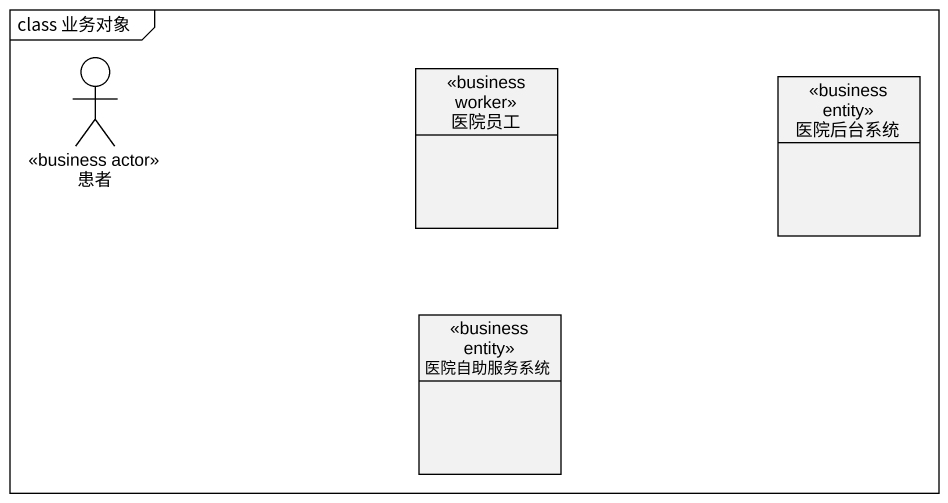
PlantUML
@startuml
mainframe class 业务对象
allowmixing
hide circle
hide empty members
actor 患者 <<business actor>>
class 医院员工 <<business worker>>
class 医院后台系统 <<business entity>>
class 医院自助服务系统 <<business entity>>
@enduml
